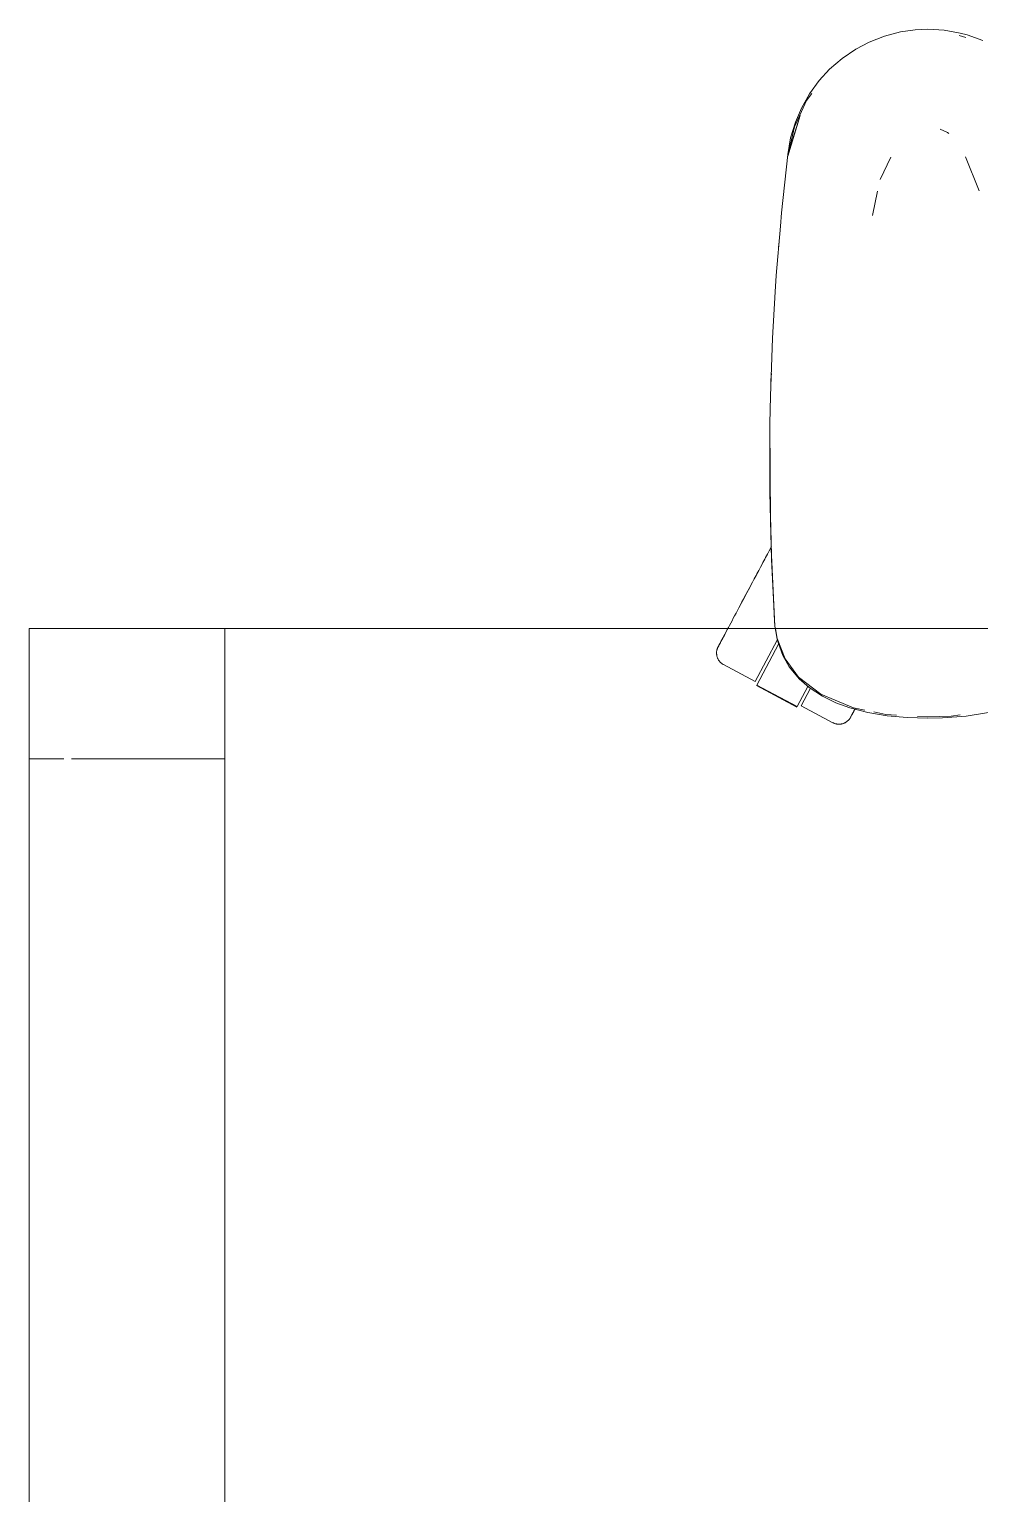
# Model space of a CAD drawing. Header units: millimetres. Extents: x 155927 to 317870, y -36033 to 97293.
# Drawn here: x 229124.6 to 229416.1, y 23452.9 to 23902.1 of the extents above; entities that cross this region are included whole.
import ezdxf

# ---------------------------------------------------------------- set-up
doc = ezdxf.new("R2010")
doc.units = ezdxf.units.MM
doc.header["$MEASUREMENT"] = 0
doc.layers.add('G-IMPT', color=8, linetype='CONTINUOUS', lineweight=9)
doc.layers.add('I-FURN', color=8, linetype='CONTINUOUS', lineweight=9)

msp = doc.modelspace()

# ---------------------------------------------------------------- linework, layer by layer
at = {"layer": 'G-IMPT'}
for p, q in [((229382.19, 23898.16), (229386.9, 23899.99)), ((229391.76, 23901.25), (229386.9, 23899.99)), ((229391.76, 23901.25), (229396.28, 23901.9)), ((229400.12, 23902.07), (229396.28, 23901.9)), ((229400.12, 23902.07), (229405.17, 23901.77)), ((229405.17, 23901.77), (229410.11, 23900.89)), ((229411.81, 23899.53), (229409.78, 23900.15)), ((229410.11, 23900.89), (229412.24, 23900.33)), ((229417.02, 23898.62), (229412.24, 23900.33)), ((229378.02, 23895.97), (229373.85, 23893.14)), ((229378.02, 23895.97), (229382.19, 23898.16)), ((229366.85, 23886.38), (229370.02, 23889.81)), ((229373.85, 23893.14), (229370.02, 23889.81)), ((229366.85, 23886.38), (229363.86, 23882.29)), ((229361.35, 23877.85), (229363.86, 23882.29)), ((229364.55, 23882.33), (229362.95, 23880.23)), ((229359.22, 23872.16), (229362.95, 23880.23)), ((229361.35, 23877.85), (229359.53, 23873.61)), ((229357.17, 23863.19), (229361, 23875.66)), ((229359.22, 23872.16), (229357.3, 23863.76)), ((229359.53, 23873.61), (229358.07, 23868.75)), ((229361, 23875.66), (229358.09, 23866.51)), ((229403.95, 23871.46), (229406.17, 23870.44)), ((229357.17, 23863.71), (229358.07, 23868.75)), ((229406.17, 23870.44), (229406.62, 23870.14)), ((229355.27, 23845.78), (229357.17, 23863.71)), ((229357.17, 23863.19), (229358.09, 23866.51)), ((229388.75, 23862.82), (229385.48, 23856.04)), ((229415.84, 23852.49), (229411.7, 23862.92)), ((229383.14, 23844.99), (229384.72, 23852.43)), ((229354.92, 23841.65), (229355.27, 23845.78)), ((229353.68, 23826.59), (229354.92, 23841.65)), ((229354.33, 23834.78), (229354.49, 23836.45)), ((229353.68, 23826.59), (229353.35, 23821.51)), ((229353.35, 23821.51), (229352.54, 23807.37)), ((229352.29, 23801.34), (229352.54, 23807.37)), ((229352.29, 23801.34), (229351.9, 23789.58)), ((229352.15, 23796.46), (229352.03, 23794.52)), ((229352.03, 23794.52), (229352.02, 23793.02)), ((229351.73, 23781.17), (229351.9, 23789.58)), ((229351.73, 23781.17), (229351.64, 23770.37)), ((229351.73, 23781.17), (229351.69, 23760.98)), ((229351.73, 23781.17), (229351.85, 23751.15)), ((229351.85, 23751.15), (229351.64, 23770.37)), ((229351.69, 23760.98), (229351.85, 23751.15)), ((229351.69, 23760.98), (229352.19, 23739.58)), ((229351.69, 23760.98), (229352.15, 23740.79)), ((229351.72, 23760.98), (229351.71, 23758.94)), ((229351.71, 23758.94), (229351.79, 23756.74)), ((229351.85, 23751.15), (229352.19, 23739.58)), ((229352.19, 23739.58), (229352.15, 23740.79)), ((229352.15, 23740.79), (229353.24, 23719.01)), ((229352.15, 23740.79), (229353.12, 23720.62)), ((229352.19, 23739.58), (229353.24, 23719.01)), ((229353.24, 23719.01), (229353.12, 23720.62)), ((229353.24, 23719.01), (229353.49, 23717.36)), ((229353.95, 23715.15), (229353.47, 23718.31)), ((229353.93, 23714.97), (229353.49, 23717.36)), ((229353.93, 23714.97), (229354.3, 23713.62)), ((229353.95, 23715.15), (229356.36, 23708.95)), ((229355.7, 23709.98), (229354.3, 23713.62)), ((229355.7, 23709.98), (229357.65, 23706.55)), ((229356.36, 23708.95), (229360.53, 23703.33)), ((229357.65, 23706.55), (229360.73, 23702.81)), ((229360.53, 23703.33), (229367.32, 23698.11)), ((229363.77, 23700.14), (229360.73, 23702.81)), ((229367.82, 23697.49), (229363.77, 23700.14)), ((229367.32, 23698.11), (229371.71, 23696.27)), ((229367.82, 23697.49), (229371.89, 23695.5)), ((229377.34, 23693.94), (229371.71, 23696.27)), ((229376.22, 23693.92), (229371.89, 23695.5)), ((229376.22, 23693.92), (229381.7, 23692.49)), ((229377.34, 23693.94), (229380.8, 23693.23)), ((229387.64, 23691.49), (229381.7, 23692.49)), ((229383.55, 23692.67), (229387.3, 23691.9)), ((229387.3, 23691.9), (229390.5, 23691.7)), ((229407.29, 23691.35), (229410.07, 23691.74)), ((229418.71, 23692.52), (229411.95, 23691.4)), ((229387.64, 23691.49), (229393.79, 23690.92)), ((229400.12, 23690.74), (229393.79, 23690.92)), ((229397.02, 23691.31), (229400.12, 23691.12)), ((229407.29, 23691.35), (229400.12, 23691.12)), ((229404.63, 23690.83), (229400.12, 23690.74)), ((229404.63, 23690.83), (229411.95, 23691.4))]:
    msp.add_line(p, q, dxfattribs=at)
at = {"layer": 'I-FURN'}
for p, q in [((229350.94, 23741.05), (229350.41, 23740.05)), ((229350.65, 23740.51), (229351.18, 23741.5)), ((229351.47, 23742.04), (229350.94, 23741.05)), ((229351.18, 23741.5), (229351.71, 23742.49)), ((229351.99, 23743.03), (229351.47, 23742.04)), ((229351.71, 23742.49), (229352.23, 23743.48)), ((229348.8, 23737.03), (229348.27, 23736.03)), ((229348.51, 23736.49), (229349.05, 23737.5)), ((229349.34, 23738.04), (229348.8, 23737.03)), ((229349.05, 23737.5), (229349.58, 23738.5)), ((229349.87, 23739.04), (229349.34, 23738.04)), ((229349.58, 23738.5), (229350.12, 23739.51)), ((229350.41, 23740.05), (229349.87, 23739.04)), ((229350.12, 23739.51), (229350.65, 23740.51)), ((229346.16, 23732.06), (229345.64, 23731.08)), ((229345.88, 23731.53), (229346.4, 23732.51)), ((229346.68, 23733.04), (229346.16, 23732.06)), ((229346.4, 23732.51), (229346.92, 23733.49)), ((229347.21, 23734.03), (229346.68, 23733.04)), ((229346.92, 23733.49), (229347.45, 23734.49)), ((229347.74, 23735.03), (229347.21, 23734.03)), ((229347.45, 23734.49), (229347.98, 23735.49)), ((229348.27, 23736.03), (229347.74, 23735.03)), ((229347.98, 23735.49), (229348.51, 23736.49)), ((229343.37, 23726.82), (229343.86, 23727.73)), ((229344.12, 23728.23), (229343.63, 23727.31)), ((229343.86, 23727.73), (229344.35, 23728.66)), ((229344.62, 23729.17), (229344.12, 23728.23)), ((229344.35, 23728.66), (229344.85, 23729.6)), ((229345.13, 23730.12), (229344.62, 23729.17)), ((229344.85, 23729.6), (229345.36, 23730.56)), ((229345.64, 23731.08), (229345.13, 23730.12)), ((229345.36, 23730.56), (229345.88, 23731.53)), ((229341.77, 23723.8), (229341.33, 23722.97)), ((229341.53, 23723.35), (229341.97, 23724.19)), ((229342.22, 23724.65), (229341.77, 23723.8)), ((229341.97, 23724.19), (229342.43, 23725.04)), ((229342.68, 23725.51), (229342.22, 23724.65)), ((229342.43, 23725.04), (229342.89, 23725.92)), ((229343.15, 23726.4), (229342.68, 23725.51)), ((229342.89, 23725.92), (229343.37, 23726.82)), ((229343.63, 23727.31), (229343.15, 23726.4)), ((229338.98, 23718.57), (229338.65, 23717.93)), ((229339.34, 23719.23), (229338.98, 23718.57)), ((229339.71, 23719.92), (229339.34, 23719.23)), ((229340.09, 23720.65), (229339.71, 23719.92)), ((229340.49, 23721.4), (229340.09, 23720.65)), ((229340.9, 23722.17), (229340.49, 23721.4)), ((229341.33, 23722.97), (229340.9, 23722.17)), ((229124.59, 23718.31), (229124.59, 23678.31)), ((229124.59, 22918.31), (229124.59, 23718.31)), ((229184.59, 23718.31), (229124.59, 23718.31)), ((229124.59, 23718.31), (229184.59, 23718.31)), ((230724.59, 23718.31), (229124.59, 23718.31)), ((229124.59, 23718.31), (229124.59, 22918.31)), ((229124.59, 22918.31), (229124.59, 23718.31)), ((229124.59, 23718.31), (230724.59, 23718.31)), ((229184.59, 23718.31), (229184.59, 23283.31)), ((229184.59, 23678.31), (229184.59, 23718.31)), ((229336.6, 23714.08), (229336.43, 23713.76)), ((229336.51, 23713.91), (229336.68, 23714.24)), ((229336.79, 23714.44), (229336.6, 23714.08)), ((229336.68, 23714.24), (229336.88, 23714.61)), ((229337, 23714.83), (229336.79, 23714.44)), ((229336.88, 23714.61), (229337.1, 23715.02)), ((229337.23, 23715.26), (229337, 23714.83)), ((229337.1, 23715.02), (229337.34, 23715.47)), ((229337.47, 23715.73), (229337.23, 23715.26)), ((229337.34, 23715.47), (229337.59, 23715.95)), ((229337.74, 23716.23), (229337.47, 23715.73)), ((229337.59, 23715.95), (229337.87, 23716.47)), ((229338.03, 23716.76), (229337.74, 23716.23)), ((229337.87, 23716.47), (229338.16, 23717.02)), ((229338.33, 23717.33), (229338.03, 23716.76)), ((229338.16, 23717.02), (229338.47, 23717.6)), ((229338.65, 23717.93), (229338.33, 23717.33)), ((229353.91, 23714.69), (229347.18, 23702.03)), ((229335.36, 23710.89), (229335.37, 23711.05)), ((229335.36, 23710.73), (229335.36, 23710.89)), ((229335.36, 23710.57), (229335.36, 23710.73)), ((229335.37, 23710.41), (229335.36, 23710.57)), ((229335.37, 23711.05), (229335.38, 23711.21)), ((229335.39, 23710.25), (229335.37, 23710.41)), ((229335.38, 23711.21), (229335.41, 23711.37)), ((229335.41, 23710.09), (229335.39, 23710.25)), ((229335.41, 23711.37), (229335.43, 23711.53)), ((229335.44, 23709.93), (229335.41, 23710.09)), ((229335.43, 23711.53), (229335.47, 23711.69)), ((229335.47, 23709.77), (229335.44, 23709.93)), ((229335.47, 23711.69), (229335.51, 23711.84)), ((229335.52, 23709.62), (229335.47, 23709.77)), ((229335.51, 23711.84), (229335.56, 23712)), ((229335.56, 23709.46), (229335.52, 23709.62)), ((229335.56, 23712), (229335.61, 23712.15)), ((229335.61, 23712.15), (229335.67, 23712.3)), ((229335.67, 23712.3), (229335.74, 23712.45)), ((229335.74, 23712.45), (229335.81, 23712.59)), ((229335.81, 23712.59), (229335.83, 23712.63)), ((229335.85, 23712.68), (229335.83, 23712.64)), ((229335.83, 23712.63), (229335.84, 23712.65)), ((229335.83, 23712.64), (229335.83, 23712.63)), ((229335.84, 23712.65), (229335.87, 23712.71)), ((229335.9, 23712.76), (229335.85, 23712.68)), ((229335.87, 23712.71), (229335.92, 23712.81)), ((229335.96, 23712.88), (229335.9, 23712.76)), ((229335.92, 23712.81), (229336, 23712.95)), ((229336.05, 23713.04), (229335.96, 23712.88)), ((229336, 23712.95), (229336.09, 23713.13)), ((229336.15, 23713.24), (229336.05, 23713.04)), ((229336.09, 23713.13), (229336.21, 23713.35)), ((229336.28, 23713.48), (229336.15, 23713.24)), ((229336.21, 23713.35), (229336.35, 23713.61)), ((229336.43, 23713.76), (229336.28, 23713.48)), ((229336.35, 23713.61), (229336.51, 23713.91)), ((229347.72, 23700.91), (229354.37, 23713.41)), ((229335.62, 23709.31), (229335.56, 23709.46)), ((229335.68, 23709.16), (229335.62, 23709.31)), ((229335.74, 23709.01), (229335.68, 23709.16)), ((229335.82, 23708.87), (229335.74, 23709.01)), ((229335.89, 23708.73), (229335.82, 23708.87)), ((229335.98, 23708.59), (229335.89, 23708.73)), ((229336.06, 23708.45), (229335.98, 23708.59)), ((229336.16, 23708.32), (229336.06, 23708.45)), ((229336.26, 23708.2), (229336.16, 23708.32)), ((229336.36, 23708.07), (229336.26, 23708.2)), ((229336.47, 23707.95), (229336.36, 23708.07)), ((229336.58, 23707.84), (229336.47, 23707.95)), ((229336.7, 23707.73), (229336.58, 23707.84)), ((229336.82, 23707.63), (229336.7, 23707.73)), ((229336.95, 23707.53), (229336.82, 23707.63)), ((229337.08, 23707.43), (229336.95, 23707.53)), ((229337.22, 23707.34), (229337.08, 23707.43)), ((229337.35, 23707.26), (229337.22, 23707.34)), ((229337.49, 23707.18), (229337.35, 23707.26)), ((229337.49, 23707.18), (229347.18, 23702.03)), ((229347.62, 23700.74), (229359.99, 23694.16)), ((229360.08, 23694.33), (229347.72, 23700.91)), ((229363.33, 23700.46), (229360.08, 23694.33)), ((229364.07, 23699.71), (229361.31, 23694.52)), ((229361.31, 23694.52), (229370.99, 23689.37)), ((229376.77, 23691.65), (229376.66, 23691.45)), ((229376.71, 23691.54), (229376.83, 23691.75)), ((229376.9, 23691.89), (229376.77, 23691.65)), ((229376.83, 23691.75), (229376.96, 23692.01)), ((229377.05, 23692.17), (229376.9, 23691.89)), ((229376.96, 23692.01), (229377.12, 23692.31)), ((229377.22, 23692.49), (229377.05, 23692.17)), ((229377.12, 23692.31), (229377.3, 23692.65)), ((229377.4, 23692.84), (229377.22, 23692.49)), ((229377.3, 23692.65), (229377.5, 23693.02)), ((229377.61, 23693.24), (229377.4, 23692.84)), ((229377.5, 23693.02), (229377.72, 23693.43)), ((229377.84, 23693.66), (229377.61, 23693.24)), ((229371.03, 23689.35), (229370.99, 23689.37)), ((229371.18, 23689.28), (229371.03, 23689.35)), ((229371.32, 23689.21), (229371.18, 23689.28)), ((229371.47, 23689.15), (229371.32, 23689.21)), ((229371.63, 23689.1), (229371.47, 23689.15)), ((229371.78, 23689.05), (229371.63, 23689.1)), ((229371.94, 23689.01), (229371.78, 23689.05)), ((229372.09, 23688.97), (229371.94, 23689.01)), ((229372.25, 23688.95), (229372.09, 23688.97)), ((229372.41, 23688.92), (229372.25, 23688.95)), ((229372.57, 23688.91), (229372.41, 23688.92)), ((229372.73, 23688.9), (229372.57, 23688.91)), ((229372.89, 23688.9), (229372.73, 23688.9)), ((229373.05, 23688.9), (229372.89, 23688.9)), ((229373.22, 23688.91), (229373.05, 23688.9)), ((229373.38, 23688.93), (229373.22, 23688.91)), ((229373.54, 23688.95), (229373.38, 23688.93)), ((229373.69, 23688.98), (229373.54, 23688.95)), ((229373.85, 23689.01), (229373.69, 23688.98)), ((229374.01, 23689.06), (229373.85, 23689.01)), ((229374.16, 23689.1), (229374.01, 23689.06)), ((229374.31, 23689.16), (229374.16, 23689.1)), ((229374.46, 23689.22), (229374.31, 23689.16)), ((229374.61, 23689.28), (229374.46, 23689.22)), ((229374.75, 23689.36), (229374.61, 23689.28)), ((229374.89, 23689.43), (229374.75, 23689.36)), ((229375.03, 23689.52), (229374.89, 23689.43)), ((229375.17, 23689.6), (229375.03, 23689.52)), ((229375.3, 23689.7), (229375.17, 23689.6)), ((229375.43, 23689.8), (229375.3, 23689.7)), ((229375.55, 23689.9), (229375.43, 23689.8)), ((229375.67, 23690.01), (229375.55, 23689.9)), ((229375.78, 23690.12), (229375.67, 23690.01)), ((229375.89, 23690.24), (229375.78, 23690.12)), ((229376, 23690.36), (229375.89, 23690.24)), ((229376.1, 23690.49), (229376, 23690.36)), ((229376.19, 23690.62), (229376.1, 23690.49)), ((229376.28, 23690.76), (229376.19, 23690.62)), ((229376.36, 23690.89), (229376.28, 23690.76)), ((229376.44, 23691.03), (229376.36, 23690.89)), ((229376.44, 23691.03), (229376.45, 23691.05)), ((229376.45, 23691.04), (229376.44, 23691.03)), ((229376.45, 23691.05), (229376.49, 23691.11)), ((229376.47, 23691.08), (229376.45, 23691.04)), ((229376.51, 23691.16), (229376.47, 23691.08)), ((229376.49, 23691.11), (229376.54, 23691.21)), ((229376.58, 23691.29), (229376.51, 23691.16)), ((229376.54, 23691.21), (229376.61, 23691.36)), ((229376.66, 23691.45), (229376.58, 23691.29)), ((229376.61, 23691.36), (229376.71, 23691.54)), ((229124.59, 23678.31), (229124.59, 22958.31)), ((229135.17, 23678.31), (229124.59, 23678.31)), ((229135.17, 23678.31), (229124.59, 23678.31)), ((229184.59, 23678.31), (229137.48, 23678.31)), ((229184.59, 23678.31), (229137.48, 23678.31)), ((229184.59, 22958.31), (229184.59, 23678.31))]:
    msp.add_line(p, q, dxfattribs=at)

doc.saveas('drawing.dxf')
